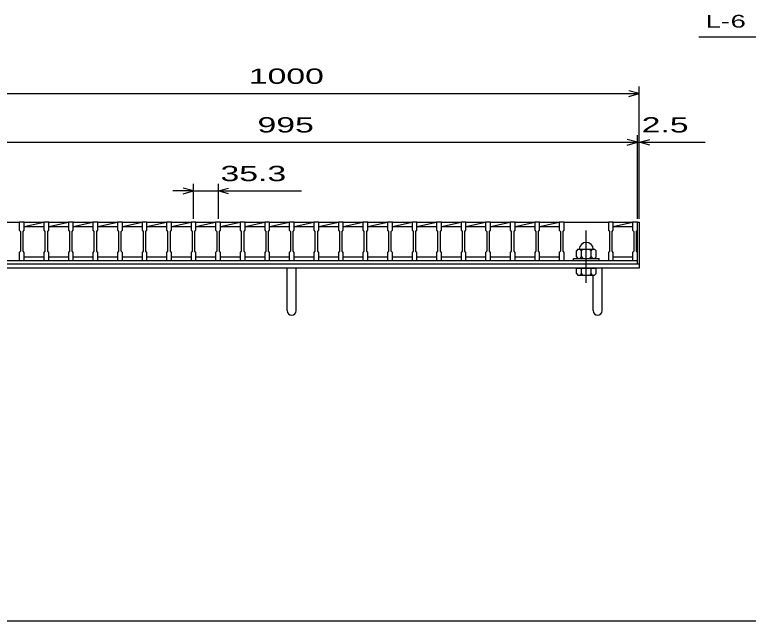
# Model space of a CAD drawing. Units: millimetres, scale not verified. Extents: x -1820 to 1731, y -1282 to 1054.
# Drawn here: x -1249 to -194, y -1146 to -274 of the extents above; entities that cross this region are included whole.
import ezdxf
from ezdxf.enums import TextEntityAlignment as Align

# ---------------------------------------------------------------- set-up
doc = ezdxf.new("R2010")
doc.units = ezdxf.units.MM
doc.header["$LTSCALE"] = 10
doc.linetypes.add('CHAIN', pattern=[18.5, 12, -1.5, 3.5, -1.5])
for name, color, linetype, lineweight in [('0_2', 150, 'Continuous', 25), ('16', 3, 'Continuous', 25), ('19', 6, 'Continuous', 25), ('22', 4, 'Continuous', 25)]:
    doc.layers.add(name, color=color, linetype=linetype, lineweight=lineweight)
doc.styles.add('ベクトル', font='')
doc.styles.get('ベクトル').set_extended_font_data('ベクトル')

msp = doc.modelspace()

# ---------------------------------------------------------------- linework, layer by layer
at = {"layer": '0_2'}
msp.add_line((1731, -1146.5), (-1729, -1146.5), dxfattribs=at)
at = {"layer": '16'}
for p, q in [((-1305.7, -572.5), (-1242.1, -572.5)), ((-1242.1, -572.5), (-1242.1, -571.8)), ((-1242.1, -571.8), (-1235.1, -571.8)), ((-1242.1, -572.5), (-1242.1, -584)), ((-1235.1, -572.5), (-1242.1, -572.5)), ((-1235.1, -571.8), (-1235.1, -572.5)), ((-1235.1, -584), (-1235.1, -572.5)), ((-1235.1, -572.5), (-1206.8, -572.5)), ((-1235.1, -578.5), (-1206.8, -572.5)), ((-1235.1, -578.5), (-1206.8, -578.5)), ((-1206.8, -572.5), (-1206.8, -571.8)), ((-1206.8, -571.8), (-1199.8, -571.8)), ((-1206.8, -572.5), (-1206.8, -584)), ((-1199.8, -572.5), (-1206.8, -572.5)), ((-1199.8, -571.8), (-1199.8, -572.5)), ((-1199.8, -584), (-1199.8, -572.5)), ((-1199.8, -572.5), (-1171.5, -572.5)), ((-1199.8, -578.5), (-1171.5, -572.5)), ((-1199.8, -578.5), (-1171.5, -578.5)), ((-1171.5, -572.5), (-1171.5, -571.8)), ((-1171.5, -571.8), (-1164.5, -571.8)), ((-1171.5, -572.5), (-1171.5, -584)), ((-1164.5, -572.5), (-1171.5, -572.5)), ((-1164.5, -571.8), (-1164.5, -572.5)), ((-1164.5, -584), (-1164.5, -572.5)), ((-1164.5, -572.5), (-1136.2, -572.5)), ((-1164.5, -578.5), (-1136.2, -572.5)), ((-1164.5, -578.5), (-1136.2, -578.5)), ((-1136.2, -572.5), (-1136.2, -571.8)), ((-1136.2, -571.8), (-1129.2, -571.8)), ((-1136.2, -572.5), (-1136.2, -584)), ((-1129.2, -572.5), (-1136.2, -572.5)), ((-1129.2, -571.8), (-1129.2, -572.5)), ((-1129.2, -584), (-1129.2, -572.5)), ((-1129.2, -572.5), (-1100.9, -572.5)), ((-1129.2, -578.5), (-1100.9, -572.5)), ((-1129.2, -578.5), (-1100.9, -578.5)), ((-1100.9, -572.5), (-1100.9, -571.8)), ((-1100.9, -571.8), (-1093.9, -571.8)), ((-1100.9, -572.5), (-1100.9, -584)), ((-1093.9, -572.5), (-1100.9, -572.5)), ((-1093.9, -571.8), (-1093.9, -572.5)), ((-1093.9, -584), (-1093.9, -572.5)), ((-1093.9, -572.5), (-1065.6, -572.5)), ((-1093.9, -578.5), (-1065.6, -572.5)), ((-1093.9, -578.5), (-1065.6, -578.5)), ((-1065.6, -572.5), (-1065.6, -571.8)), ((-1065.6, -571.8), (-1058.6, -571.8)), ((-1065.6, -572.5), (-1065.6, -584)), ((-1058.6, -572.5), (-1065.6, -572.5)), ((-1058.6, -571.8), (-1058.6, -572.5)), ((-1058.6, -584), (-1058.6, -572.5)), ((-1058.6, -572.5), (-1030.3, -572.5)), ((-1058.6, -578.5), (-1030.3, -572.5)), ((-1058.6, -578.5), (-1030.3, -578.5)), ((-1030.3, -572.5), (-1030.3, -571.8)), ((-1030.3, -571.8), (-1023.3, -571.8)), ((-1030.3, -572.5), (-1030.3, -584)), ((-1023.3, -572.5), (-1030.3, -572.5)), ((-1023.3, -571.8), (-1023.3, -572.5)), ((-1023.3, -584), (-1023.3, -572.5)), ((-1023.3, -572.5), (-995, -572.5)), ((-1023.3, -578.5), (-995, -572.5)), ((-1023.3, -578.5), (-995, -578.5)), ((-995, -572.5), (-995, -571.8)), ((-995, -571.8), (-988, -571.8)), ((-995, -572.5), (-995, -584)), ((-988, -572.5), (-995, -572.5)), ((-988, -571.8), (-988, -572.5)), ((-988, -584), (-988, -572.5)), ((-988, -572.5), (-959.7, -572.5)), ((-988, -578.5), (-959.7, -572.5)), ((-988, -578.5), (-959.7, -578.5)), ((-959.7, -572.5), (-959.7, -571.8)), ((-959.7, -571.8), (-952.7, -571.8)), ((-959.7, -572.5), (-959.7, -584)), ((-952.7, -572.5), (-959.7, -572.5)), ((-952.7, -571.8), (-952.7, -572.5)), ((-952.7, -584), (-952.7, -572.5)), ((-952.7, -572.5), (-924.4, -572.5)), ((-952.7, -578.5), (-924.4, -572.5)), ((-952.7, -578.5), (-924.4, -578.5)), ((-924.4, -572.5), (-924.4, -571.8)), ((-924.4, -571.8), (-917.4, -571.8)), ((-924.4, -572.5), (-924.4, -584)), ((-917.4, -572.5), (-924.4, -572.5)), ((-917.4, -571.8), (-917.4, -572.5)), ((-917.4, -584), (-917.4, -572.5)), ((-917.4, -572.5), (-889.1, -572.5)), ((-917.4, -578.5), (-889.1, -572.5)), ((-917.4, -578.5), (-889.1, -578.5)), ((-889.1, -572.5), (-889.1, -571.8)), ((-889.1, -571.8), (-882.1, -571.8)), ((-889.1, -572.5), (-889.1, -584)), ((-882.1, -572.5), (-889.1, -572.5)), ((-882.1, -571.8), (-882.1, -572.5)), ((-882.1, -584), (-882.1, -572.5)), ((-882.1, -572.5), (-853.8, -572.5)), ((-882.1, -578.5), (-853.8, -572.5)), ((-882.1, -578.5), (-853.8, -578.5)), ((-853.8, -572.5), (-853.8, -571.8)), ((-853.8, -571.8), (-846.8, -571.8)), ((-853.8, -572.5), (-853.8, -584)), ((-846.8, -572.5), (-853.8, -572.5)), ((-846.8, -571.8), (-846.8, -572.5)), ((-846.8, -584), (-846.8, -572.5)), ((-846.8, -572.5), (-818.5, -572.5)), ((-846.8, -578.5), (-818.5, -572.5)), ((-846.8, -578.5), (-818.5, -578.5)), ((-818.5, -572.5), (-818.5, -571.8)), ((-818.5, -571.8), (-811.5, -571.8)), ((-818.5, -572.5), (-818.5, -584)), ((-811.5, -572.5), (-818.5, -572.5)), ((-811.5, -571.8), (-811.5, -572.5)), ((-811.5, -584), (-811.5, -572.5)), ((-811.5, -572.5), (-783.2, -572.5)), ((-811.5, -578.5), (-783.2, -572.5)), ((-811.5, -578.5), (-783.2, -578.5)), ((-783.2, -572.5), (-783.2, -571.8)), ((-783.2, -571.8), (-776.2, -571.8)), ((-783.2, -572.5), (-783.2, -584)), ((-776.2, -572.5), (-783.2, -572.5)), ((-776.2, -571.8), (-776.2, -572.5)), ((-776.2, -584), (-776.2, -572.5)), ((-776.2, -572.5), (-747.9, -572.5)), ((-776.2, -578.5), (-747.9, -572.5)), ((-776.2, -578.5), (-747.9, -578.5)), ((-747.9, -572.5), (-747.9, -571.8)), ((-747.9, -571.8), (-740.9, -571.8)), ((-747.9, -572.5), (-747.9, -584)), ((-740.9, -572.5), (-747.9, -572.5)), ((-740.9, -571.8), (-740.9, -572.5)), ((-740.9, -584), (-740.9, -572.5)), ((-740.9, -572.5), (-712.6, -572.5)), ((-740.9, -578.5), (-712.6, -572.5)), ((-740.9, -578.5), (-712.6, -578.5)), ((-712.6, -572.5), (-712.6, -571.8)), ((-712.6, -571.8), (-705.6, -571.8)), ((-712.6, -572.5), (-712.6, -584)), ((-705.6, -572.5), (-712.6, -572.5)), ((-705.6, -571.8), (-705.6, -572.5)), ((-705.6, -584), (-705.6, -572.5)), ((-705.6, -572.5), (-677.3, -572.5)), ((-705.6, -578.5), (-677.3, -572.5)), ((-705.6, -578.5), (-677.3, -578.5)), ((-677.3, -572.5), (-677.3, -571.8)), ((-677.3, -571.8), (-670.3, -571.8)), ((-677.3, -572.5), (-677.3, -584)), ((-670.3, -572.5), (-677.3, -572.5)), ((-670.3, -571.8), (-670.3, -572.5)), ((-670.3, -584), (-670.3, -572.5)), ((-670.3, -572.5), (-642, -572.5)), ((-670.3, -578.5), (-642, -572.5)), ((-670.3, -578.5), (-642, -578.5)), ((-642, -572.5), (-642, -571.8)), ((-642, -571.8), (-635, -571.8)), ((-642, -572.5), (-642, -584)), ((-635, -572.5), (-642, -572.5)), ((-635, -571.8), (-635, -572.5)), ((-635, -584), (-635, -572.5)), ((-635, -572.5), (-606.7, -572.5)), ((-635, -578.5), (-606.7, -572.5)), ((-635, -578.5), (-606.7, -578.5)), ((-606.7, -572.5), (-606.7, -571.8)), ((-606.7, -571.8), (-599.7, -571.8)), ((-606.7, -572.5), (-606.7, -584)), ((-599.7, -572.5), (-606.7, -572.5)), ((-599.7, -571.8), (-599.7, -572.5)), ((-599.7, -584), (-599.7, -572.5)), ((-599.7, -572.5), (-571.4, -572.5)), ((-599.7, -578.5), (-571.4, -572.5)), ((-599.7, -578.5), (-571.4, -578.5)), ((-571.4, -572.5), (-571.4, -571.8)), ((-571.4, -571.8), (-564.4, -571.8)), ((-571.4, -572.5), (-571.4, -584)), ((-564.4, -572.5), (-571.4, -572.5)), ((-564.4, -571.8), (-564.4, -572.5)), ((-564.4, -584), (-564.4, -572.5)), ((-564.4, -572.5), (-536.1, -572.5)), ((-564.4, -578.5), (-536.1, -572.5)), ((-564.4, -578.5), (-536.1, -578.5)), ((-536.1, -572.5), (-536.1, -571.8)), ((-536.1, -571.8), (-529.1, -571.8)), ((-536.1, -572.5), (-536.1, -584)), ((-529.1, -572.5), (-536.1, -572.5)), ((-529.1, -571.8), (-529.1, -572.5)), ((-529.1, -584), (-529.1, -572.5)), ((-529.1, -572.5), (-500.8, -572.5)), ((-529.1, -578.5), (-500.8, -572.5)), ((-529.1, -578.5), (-500.8, -578.5)), ((-500.8, -572.5), (-500.8, -571.8)), ((-500.8, -571.8), (-493.8, -571.8)), ((-500.8, -572.5), (-500.8, -584)), ((-493.8, -572.5), (-500.8, -572.5)), ((-493.8, -571.8), (-493.8, -572.5)), ((-493.8, -584), (-493.8, -572.5)), ((-493.8, -572.5), (-465.5, -572.5)), ((-493.8, -578.5), (-465.5, -572.5)), ((-493.8, -578.5), (-465.5, -578.5)), ((-465.5, -572.5), (-465.5, -571.8)), ((-465.5, -571.8), (-458.5, -571.8)), ((-465.5, -572.5), (-465.5, -584)), ((-458.5, -572.5), (-465.5, -572.5)), ((-458.5, -571.8), (-458.5, -572.5)), ((-458.5, -584), (-458.5, -572.5)), ((-458.5, -572.5), (-394.9, -572.5)), ((-394.9, -572.5), (-394.9, -571.8)), ((-394.9, -571.8), (-387.9, -571.8)), ((-394.9, -572.5), (-394.9, -584)), ((-387.9, -572.5), (-394.9, -572.5)), ((-387.9, -571.8), (-387.9, -572.5)), ((-387.9, -584), (-387.9, -572.5)), ((-387.9, -572.5), (-360, -572.5)), ((-387.9, -578.5), (-360, -572.58)), ((-387.9, -578.5), (-360, -578.5)), ((-360, -572.5), (-360, -571.8)), ((-360, -571.8), (-353, -571.8)), ((-360, -572.5), (-360, -584)), ((-353, -572.5), (-360, -572.5)), ((-353, -571.8), (-353, -572.5)), ((-353, -584), (-353, -572.5)), ((-353, -622.5), (-353, -572.5)), ((-1242.1, -584), (-1240.6, -586)), ((-1240.6, -586), (-1240.6, -614)), ((-1236.6, -586), (-1235.1, -584)), ((-1236.6, -614), (-1236.6, -586)), ((-1206.8, -584), (-1205.3, -586)), ((-1205.3, -586), (-1205.3, -614)), ((-1201.3, -586), (-1199.8, -584)), ((-1201.3, -614), (-1201.3, -586)), ((-1171.5, -584), (-1170, -586)), ((-1170, -586), (-1170, -614)), ((-1166, -586), (-1164.5, -584)), ((-1166, -614), (-1166, -586)), ((-1136.2, -584), (-1134.7, -586)), ((-1134.7, -586), (-1134.7, -614)), ((-1130.7, -586), (-1129.2, -584)), ((-1130.7, -614), (-1130.7, -586)), ((-1100.9, -584), (-1099.4, -586)), ((-1099.4, -586), (-1099.4, -614)), ((-1095.4, -586), (-1093.9, -584)), ((-1095.4, -614), (-1095.4, -586)), ((-1065.6, -584), (-1064.1, -586)), ((-1064.1, -586), (-1064.1, -614)), ((-1060.1, -586), (-1058.6, -584)), ((-1060.1, -614), (-1060.1, -586)), ((-1030.3, -584), (-1028.8, -586)), ((-1028.8, -586), (-1028.8, -614)), ((-1024.8, -586), (-1023.3, -584)), ((-1024.8, -614), (-1024.8, -586)), ((-995, -584), (-993.5, -586)), ((-993.5, -586), (-993.5, -614)), ((-989.5, -586), (-988, -584)), ((-989.5, -614), (-989.5, -586)), ((-959.7, -584), (-958.2, -586)), ((-958.2, -586), (-958.2, -614)), ((-954.2, -586), (-952.7, -584)), ((-954.2, -614), (-954.2, -586)), ((-924.4, -584), (-922.9, -586)), ((-922.9, -586), (-922.9, -614)), ((-918.9, -586), (-917.4, -584)), ((-918.9, -614), (-918.9, -586)), ((-889.1, -584), (-887.6, -586)), ((-887.6, -586), (-887.6, -614)), ((-883.6, -586), (-882.1, -584)), ((-883.6, -614), (-883.6, -586)), ((-853.8, -584), (-852.3, -586)), ((-852.3, -586), (-852.3, -614)), ((-848.3, -586), (-846.8, -584)), ((-848.3, -614), (-848.3, -586)), ((-818.5, -584), (-817, -586)), ((-817, -586), (-817, -614)), ((-813, -586), (-811.5, -584)), ((-813, -614), (-813, -586)), ((-783.2, -584), (-781.7, -586)), ((-781.7, -586), (-781.7, -614)), ((-777.7, -586), (-776.2, -584)), ((-777.7, -614), (-777.7, -586)), ((-747.9, -584), (-746.4, -586)), ((-746.4, -586), (-746.4, -614)), ((-742.4, -586), (-740.9, -584)), ((-742.4, -614), (-742.4, -586)), ((-712.6, -584), (-711.1, -586)), ((-711.1, -586), (-711.1, -614)), ((-707.1, -586), (-705.6, -584)), ((-707.1, -614), (-707.1, -586)), ((-677.3, -584), (-675.8, -586)), ((-675.8, -586), (-675.8, -614)), ((-671.8, -586), (-670.3, -584)), ((-671.8, -614), (-671.8, -586)), ((-642, -584), (-640.5, -586)), ((-640.5, -586), (-640.5, -614)), ((-636.5, -586), (-635, -584)), ((-636.5, -614), (-636.5, -586)), ((-606.7, -584), (-605.2, -586)), ((-605.2, -586), (-605.2, -614)), ((-601.2, -586), (-599.7, -584)), ((-601.2, -614), (-601.2, -586)), ((-571.4, -584), (-569.9, -586)), ((-569.9, -586), (-569.9, -614)), ((-565.9, -586), (-564.4, -584)), ((-565.9, -614), (-565.9, -586)), ((-536.1, -584), (-534.6, -586)), ((-534.6, -586), (-534.6, -614)), ((-530.6, -586), (-529.1, -584)), ((-530.6, -614), (-530.6, -586)), ((-500.8, -584), (-499.3, -586)), ((-499.3, -586), (-499.3, -614)), ((-495.3, -586), (-493.8, -584)), ((-495.3, -614), (-495.3, -586)), ((-465.5, -584), (-464, -586)), ((-464, -586), (-464, -614)), ((-460, -586), (-458.5, -584)), ((-460, -614), (-460, -586)), ((-394.9, -584), (-393.4, -586)), ((-393.4, -586), (-393.4, -614)), ((-389.4, -586), (-387.9, -584)), ((-389.4, -614), (-389.4, -586)), ((-360, -584), (-358.5, -586)), ((-358.5, -586), (-358.5, -614)), ((-354.5, -586), (-353, -584)), ((-354.5, -614), (-354.5, -586)), ((-438.7, -611.5), (-440.7, -613.5)), ((-438.7, -611.5), (-414.7, -611.5)), ((-433.7, -613.5), (-435.7, -611.5)), ((-433.7, -613.5), (-431.7, -611.5)), ((-419.7, -613.5), (-421.7, -611.5)), ((-419.7, -613.5), (-417.7, -611.5)), ((-412.7, -613.5), (-414.7, -611.5)), ((-1240.6, -614), (-1242.1, -616)), ((-1242.1, -616), (-1242.1, -627.5)), ((-1235.1, -616), (-1236.6, -614)), ((-1235.1, -627.5), (-1235.1, -616)), ((-1235.1, -622.5), (-1206.8, -622.5)), ((-1205.3, -614), (-1206.8, -616)), ((-1206.8, -616), (-1206.8, -627.5)), ((-1199.8, -616), (-1201.3, -614)), ((-1199.8, -627.5), (-1199.8, -616)), ((-1199.8, -622.5), (-1171.5, -622.5)), ((-1170, -614), (-1171.5, -616)), ((-1171.5, -616), (-1171.5, -627.5)), ((-1164.5, -616), (-1166, -614)), ((-1164.5, -627.5), (-1164.5, -616)), ((-1164.5, -622.5), (-1136.2, -622.5)), ((-1134.7, -614), (-1136.2, -616)), ((-1136.2, -616), (-1136.2, -627.5)), ((-1129.2, -616), (-1130.7, -614)), ((-1129.2, -627.5), (-1129.2, -616)), ((-1129.2, -622.5), (-1100.9, -622.5)), ((-1099.4, -614), (-1100.9, -616)), ((-1100.9, -616), (-1100.9, -627.5)), ((-1093.9, -616), (-1095.4, -614)), ((-1093.9, -627.5), (-1093.9, -616)), ((-1093.9, -622.5), (-1065.6, -622.5)), ((-1064.1, -614), (-1065.6, -616)), ((-1065.6, -616), (-1065.6, -627.5)), ((-1058.6, -616), (-1060.1, -614)), ((-1058.6, -627.5), (-1058.6, -616)), ((-1058.6, -622.5), (-1030.3, -622.5)), ((-1028.8, -614), (-1030.3, -616)), ((-1030.3, -616), (-1030.3, -627.5)), ((-1023.3, -616), (-1024.8, -614)), ((-1023.3, -627.5), (-1023.3, -616)), ((-1023.3, -622.5), (-995, -622.5)), ((-993.5, -614), (-995, -616)), ((-995, -616), (-995, -627.5)), ((-988, -616), (-989.5, -614)), ((-988, -627.5), (-988, -616)), ((-988, -622.5), (-959.7, -622.5)), ((-958.2, -614), (-959.7, -616)), ((-959.7, -616), (-959.7, -627.5)), ((-952.7, -616), (-954.2, -614)), ((-952.7, -627.5), (-952.7, -616)), ((-952.7, -622.5), (-924.4, -622.5)), ((-922.9, -614), (-924.4, -616)), ((-924.4, -616), (-924.4, -627.5)), ((-917.4, -616), (-918.9, -614)), ((-917.4, -627.5), (-917.4, -616)), ((-917.4, -622.5), (-889.1, -622.5)), ((-887.6, -614), (-889.1, -616)), ((-889.1, -616), (-889.1, -627.5)), ((-882.1, -616), (-883.6, -614)), ((-882.1, -627.5), (-882.1, -616)), ((-882.1, -622.5), (-853.8, -622.5)), ((-852.3, -614), (-853.8, -616)), ((-853.8, -616), (-853.8, -627.5)), ((-846.8, -616), (-848.3, -614)), ((-846.8, -627.5), (-846.8, -616)), ((-846.8, -622.5), (-818.5, -622.5)), ((-817, -614), (-818.5, -616)), ((-818.5, -616), (-818.5, -627.5)), ((-811.5, -616), (-813, -614)), ((-811.5, -627.5), (-811.5, -616)), ((-811.5, -622.5), (-783.2, -622.5)), ((-781.7, -614), (-783.2, -616)), ((-783.2, -616), (-783.2, -627.5)), ((-776.2, -616), (-777.7, -614)), ((-776.2, -627.5), (-776.2, -616)), ((-776.2, -622.5), (-747.9, -622.5)), ((-746.4, -614), (-747.9, -616)), ((-747.9, -616), (-747.9, -627.5)), ((-740.9, -616), (-742.4, -614)), ((-740.9, -627.5), (-740.9, -616)), ((-740.9, -622.5), (-712.6, -622.5)), ((-711.1, -614), (-712.6, -616)), ((-712.6, -616), (-712.6, -627.5)), ((-705.6, -616), (-707.1, -614)), ((-705.6, -627.5), (-705.6, -616)), ((-705.6, -622.5), (-677.3, -622.5)), ((-675.8, -614), (-677.3, -616)), ((-677.3, -616), (-677.3, -627.5)), ((-670.3, -616), (-671.8, -614)), ((-670.3, -627.5), (-670.3, -616)), ((-670.3, -622.5), (-642, -622.5)), ((-640.5, -614), (-642, -616)), ((-642, -616), (-642, -627.5)), ((-635, -616), (-636.5, -614)), ((-635, -627.5), (-635, -616)), ((-635, -622.5), (-606.7, -622.5)), ((-605.2, -614), (-606.7, -616)), ((-606.7, -616), (-606.7, -627.5)), ((-599.7, -616), (-601.2, -614)), ((-599.7, -627.5), (-599.7, -616)), ((-599.7, -622.5), (-571.4, -622.5)), ((-569.9, -614), (-571.4, -616)), ((-571.4, -616), (-571.4, -627.5)), ((-564.4, -616), (-565.9, -614)), ((-564.4, -627.5), (-564.4, -616)), ((-564.4, -622.5), (-536.1, -622.5)), ((-534.6, -614), (-536.1, -616)), ((-536.1, -616), (-536.1, -627.5)), ((-529.1, -616), (-530.6, -614)), ((-529.1, -627.5), (-529.1, -616)), ((-529.1, -622.5), (-500.8, -622.5)), ((-499.3, -614), (-500.8, -616)), ((-500.8, -616), (-500.8, -627.5)), ((-493.8, -616), (-495.3, -614)), ((-493.8, -627.5), (-493.8, -616)), ((-493.8, -622.5), (-465.5, -622.5)), ((-464, -614), (-465.5, -616)), ((-465.5, -616), (-465.5, -627.5)), ((-458.5, -616), (-460, -614)), ((-458.5, -627.5), (-458.5, -616)), ((-440.7, -622.5), (-440.7, -613.5)), ((-440.7, -622.5), (-438.7, -624.5)), ((-435.7, -624.5), (-433.7, -622.5)), ((-433.7, -622.5), (-433.7, -613.5)), ((-433.7, -622.5), (-431.7, -624.5)), ((-421.7, -624.5), (-419.7, -622.5)), ((-419.7, -622.5), (-419.7, -613.5)), ((-419.7, -622.5), (-417.7, -624.5)), ((-414.7, -624.5), (-412.7, -622.5)), ((-412.7, -622.5), (-412.7, -613.5)), ((-393.4, -614), (-394.9, -616)), ((-394.9, -616), (-394.9, -627.5)), ((-387.9, -616), (-389.4, -614)), ((-387.9, -627.5), (-387.9, -616)), ((-387.9, -622.5), (-360, -622.5)), ((-358.5, -614), (-360, -616)), ((-360, -616), (-360, -627.5)), ((-353, -616), (-354.5, -614)), ((-353, -627.5), (-353, -616)), ((-1348, -627.5), (-353, -627.5)), ((-1348, -632.5), (-353, -632.5)), ((-1305.7, -627.5), (-1242.1, -627.5)), ((-1242.1, -627.5), (-1235.1, -627.5)), ((-1206.8, -627.5), (-1199.8, -627.5)), ((-1171.5, -627.5), (-1164.5, -627.5)), ((-1136.2, -627.5), (-1129.2, -627.5)), ((-1100.9, -627.5), (-1093.9, -627.5)), ((-1065.6, -627.5), (-1058.6, -627.5)), ((-1030.3, -627.5), (-1023.3, -627.5)), ((-995, -627.5), (-988, -627.5)), ((-959.7, -627.5), (-952.7, -627.5)), ((-924.4, -627.5), (-917.4, -627.5)), ((-889.1, -627.5), (-882.1, -627.5)), ((-853.8, -627.5), (-846.8, -627.5)), ((-818.5, -627.5), (-811.5, -627.5)), ((-783.2, -627.5), (-776.2, -627.5)), ((-747.9, -627.5), (-740.9, -627.5)), ((-712.6, -627.5), (-705.6, -627.5)), ((-677.3, -627.5), (-670.3, -627.5)), ((-642, -627.5), (-635, -627.5)), ((-606.7, -627.5), (-599.7, -627.5)), ((-571.4, -627.5), (-564.4, -627.5)), ((-536.1, -627.5), (-529.1, -627.5)), ((-500.8, -627.5), (-493.8, -627.5)), ((-465.5, -627.5), (-458.5, -627.5)), ((-458.5, -627.5), (-394.9, -627.5)), ((-445.2, -627.5), (-445.2, -624.5)), ((-445.2, -624.5), (-408.2, -624.5)), ((-445.2, -627.5), (-408.2, -627.5)), ((-408.2, -627.5), (-408.2, -624.5)), ((-394.9, -627.5), (-387.9, -627.5)), ((-360, -627.5), (-353, -627.5)), ((-353, -632.5), (-353, -627.5))]:
    msp.add_line(p, q, dxfattribs=at)
at = {"layer": '16', "linetype": 'CHAIN'}
msp.add_line((-426.7, -659.5), (-426.7, -584.5), dxfattribs=at)
at = {"layer": '16'}
msp.add_arc((-426.7, -611.5), 10, 0, 180, dxfattribs=at)
at = {"layer": '19'}
for p, q in [((-353, -572.5), (-350.5, -572.5)), ((-350.5, -572.5), (-350.5, -632.5)), ((-1350.5, -632.5), (-350.5, -632.5)), ((-350.5, -632.5), (-350.5, -638.5)), ((-350.5, -638.5), (-1350.5, -638.5)), ((-857, -699.61), (-857, -638.5)), ((-844, -699.61), (-844, -638.5)), ((-440.7, -646.5), (-440.7, -638.5)), ((-440.7, -638.5), (-412.7, -638.5)), ((-433.7, -646.5), (-433.7, -638.5)), ((-419.7, -646.5), (-419.7, -638.5)), ((-412.7, -646.5), (-412.7, -638.5)), ((-404, -699.61), (-404, -638.5)), ((-440.7, -646.5), (-438.7, -648.5)), ((-438.7, -648.5), (-414.7, -648.5)), ((-433.7, -646.5), (-435.7, -648.5)), ((-431.7, -648.5), (-433.7, -646.5)), ((-419.7, -646.5), (-421.7, -648.5)), ((-417.7, -648.5), (-419.7, -646.5)), ((-417, -699.61), (-417, -648.5)), ((-414.7, -648.5), (-412.7, -646.5))]:
    msp.add_line(p, q, dxfattribs=at)
for centre in [(-850.5, -699.61), (-410.5, -699.61)]:
    msp.add_arc(centre, 6.5, 180, 0, dxfattribs=at)
at = {"layer": '22'}
for p, q in [((-265, -306), (-65, -306)), ((-350.5, -567.5), (-350.5, -377.5)), ((-1350.5, -387.5), (-350.5, -387.5)), ((-350.5, -387.5), (-365.5, -383.5)), ((-365.5, -391.5), (-350.5, -387.5)), ((-353, -457.5), (-368, -453.5)), ((-353, -567.5), (-353, -447.5)), ((-350.5, -567.5), (-350.5, -447.5)), ((-350.5, -457.5), (-335.5, -453.5)), ((-1348, -457.5), (-353, -457.5)), ((-368, -461.5), (-353, -457.5)), ((-353, -457.5), (-350.5, -457.5)), ((-335.5, -461.5), (-350.5, -457.5)), ((-350.5, -457.5), (-255.5, -457.5)), ((-991.5, -527.5), (-1021.5, -527.5)), ((-991.5, -527.5), (-1006.5, -523.5)), ((-1006.5, -531.5), (-991.5, -527.5)), ((-991.5, -567.5), (-991.5, -517.5)), ((-991.5, -527.5), (-956.2, -527.5)), ((-956.2, -517.5), (-956.2, -567.5)), ((-956.2, -527.5), (-941.2, -523.5)), ((-941.2, -531.5), (-956.2, -527.5)), ((-956.2, -527.5), (-836.2, -527.5))]:
    msp.add_line(p, q, dxfattribs=at)

# ---------------------------------------------------------------- texts
at = {"layer": '22', "color": 2, "style": 'ベクトル'}
for s, height, width, p in [(' 6 ', 18.33, 1.6, (-230, -283.5)), ('L-', 18.33, 1.6, (-255, -283.5)), (' 1000 ', 21.99, 1.65, (-925.5, -362.5)), (' 995 ', 21.99, 1.65, (-913, -432.5)), (' 2.5 ', 21.99, 1.65, (-360.5, -432.5)), (' 35.3 ', 21.99, 1.65, (-966.2, -502.5))]:
    msp.add_text(s, height=height, dxfattribs=dict(at, width=width)).set_placement(p, align=Align.MIDDLE_LEFT)

doc.saveas('drawing.dxf')
